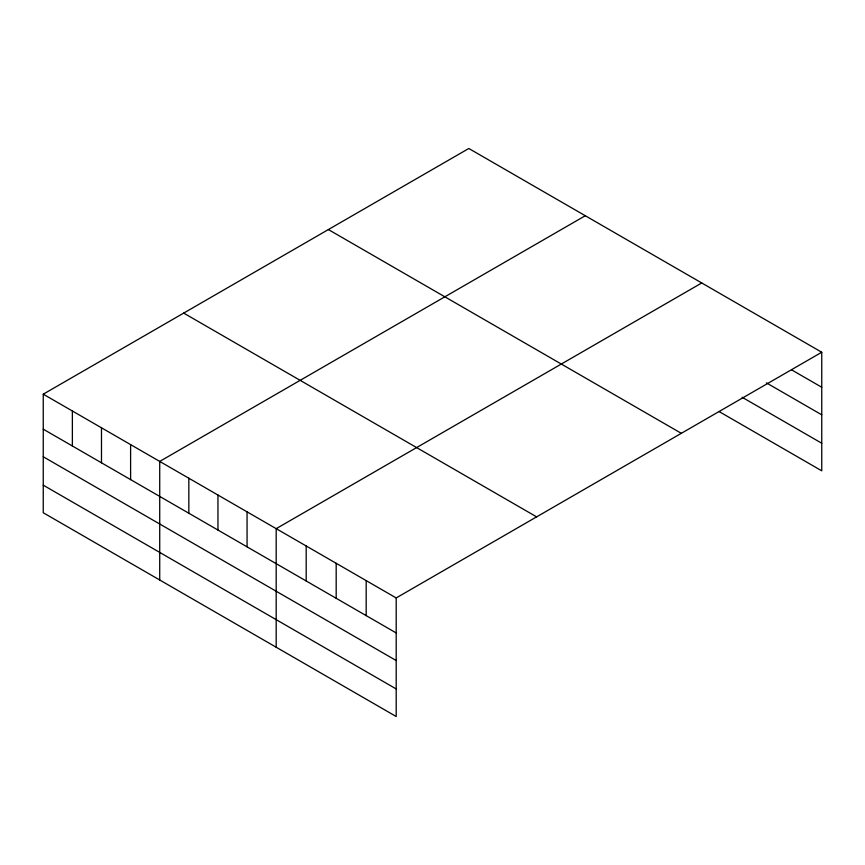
<?xml version="1.0" encoding="UTF-8"?>
<svg xmlns="http://www.w3.org/2000/svg" width="865" height="865" viewBox="0 0 865 865"><rect width="100%" height="100%" fill="white"/><g stroke="black" fill="none" stroke-linecap="round" stroke-linejoin="round"><path stroke-width="1.3" d="M821.75 352.25L468.808 148.488L43.25 394.18L43.25 512.75L396.192 716.512L396.192 597.942L821.75 352.25L821.75 470.82L719.064 411.535M585.281 215.731L159.722 461.423L159.722 579.993M701.753 282.963L276.184 528.666L276.184 647.236M791.745 369.928L821.75 387.25M766.368 382.849L821.75 414.832M742.138 397.273L821.75 443.237M328.376 229.56L681.317 433.333M183.683 313.098L536.624 516.87M43.25 394.18L396.192 597.942M43.25 429.181L396.192 632.942M43.25 456.763L396.192 660.525M43.25 485.168L396.192 688.94M366.187 580.62L366.187 615.631M336.182 563.31L336.182 598.31M306.188 545.988L306.188 580.988M247.066 511.853L247.066 546.853M217.958 495.039L217.958 530.04M188.84 478.237L188.84 513.237M130.604 444.61L130.604 479.61M101.486 427.797L101.486 462.797M72.368 410.994L72.368 445.994"/></g></svg>
